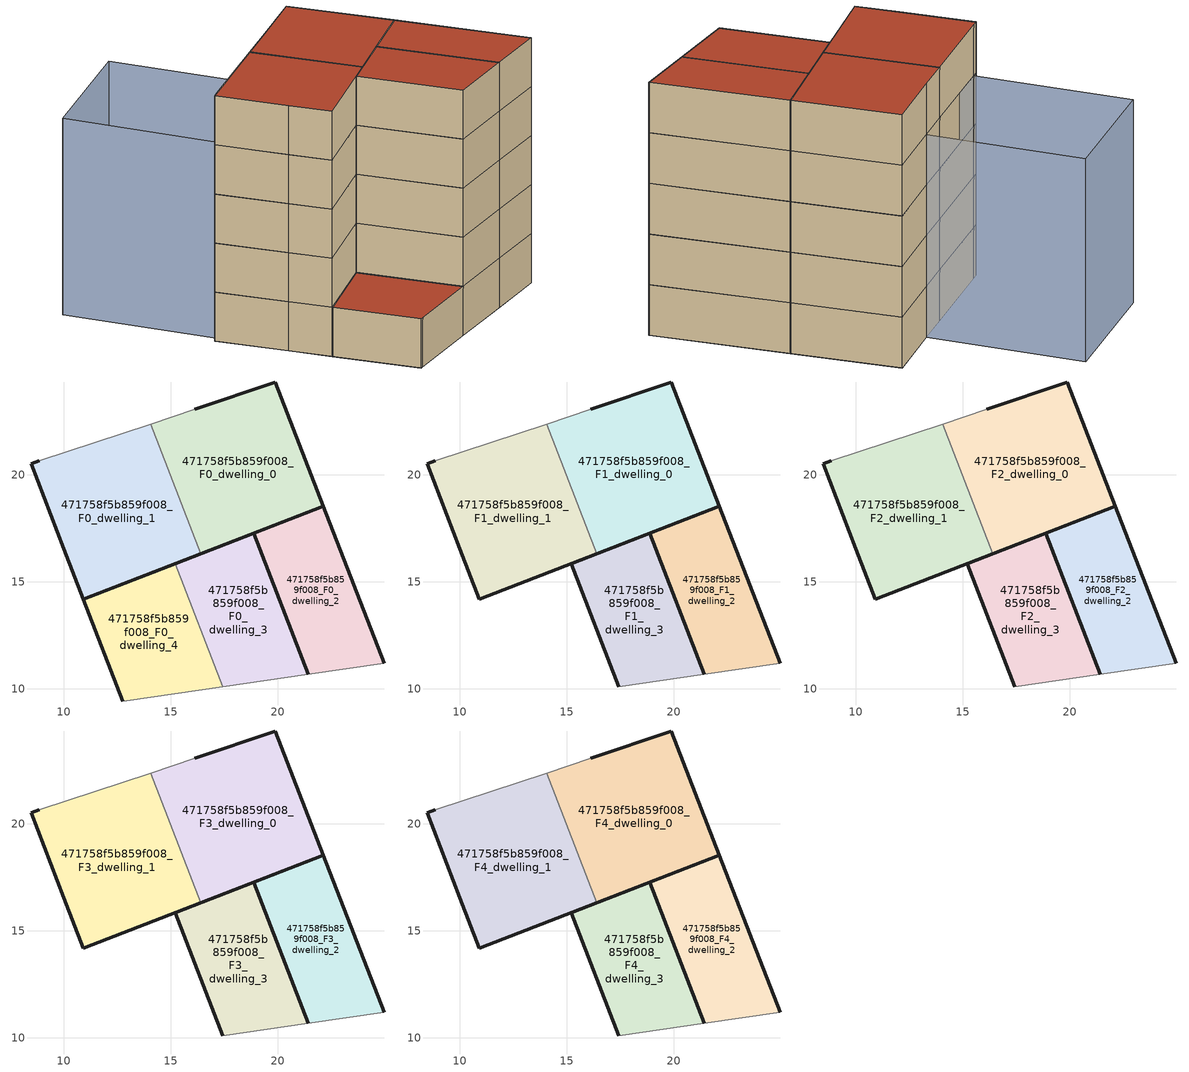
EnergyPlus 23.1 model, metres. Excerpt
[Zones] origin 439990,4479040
471758f5b859f008_F0_dwelling_0
 floor ground (EU_floor_Construction): 22.12,18.52 19.87,24.32 16.11,23.04 14.05,22.36 16.4,16.31 z0
 wall outside (EU_wall_Construction): 16.11,23.04 19.87,24.32 22.12,18.52 16.4,16.31 z0:3
 wall adiabatic (EU_wall_Construction): 14.05,22.36 16.11,23.04 z0:3
 wall to 471758f5b859f008_F0_dwelling_1 (EU_wall_Construction): 16.39,16.31 14.06,22.36 z0:3
471758f5b859f008_F0_dwelling_1
 floor ground (EU_floor_Construction): 16.4,16.31 14.05,22.36 8.85,20.63 8.49,20.5 10.01,16.53 10.91,14.19 z0
 wall outside (EU_wall_Construction): 16.4,16.31 10.91,14.19 10.01,16.53 8.49,20.5 8.85,20.63 z0:3
 wall adiabatic (EU_wall_Construction): 8.85,20.63 14.05,22.36 z0:3
471758f5b859f008_F0_dwelling_2
 floor ground (EU_floor_Construction): 24.96,11.19 22.12,18.52 18.88,17.27 21.42,10.68 z0
 wall outside (EU_wall_Construction): 21.42,10.68 18.88,17.27 22.12,18.52 24.96,11.19 z0:3
 wall adiabatic (EU_wall_Construction): 24.96,11.19 21.42,10.68 z0:3
471758f5b859f008_F0_dwelling_3
 floor ground (EU_floor_Construction): 21.42,10.68 18.88,17.27 15.21,15.85 17.43,10.11 z0
 wall outside (EU_wall_Construction): 15.21,15.85 18.88,17.27 21.42,10.68 z0:3
 wall adiabatic (EU_wall_Construction): 21.42,10.68 17.43,10.11 z0:3
 wall to 471758f5b859f008_F0_dwelling_4 (EU_wall_Construction): 17.43,10.11 15.21,15.85 z0:3
471758f5b859f008_F0_dwelling_4
 floor ground (EU_floor_Construction): 17.43,10.11 15.21,15.85 10.91,14.19 12.75,9.44 12.95,9.46 z0
 wall outside (EU_wall_Construction): 12.75,9.44 10.91,14.19 15.21,15.85 z0:3
 wall adiabatic (EU_wall_Construction): 17.43,10.11 12.95,9.46 12.75,9.44 z0:3
 roof outside (EU_roof_Construction): 15.21,15.85 17.43,10.11 12.95,9.46 12.75,9.44 10.91,14.19 z3
471758f5b859f008_F1_dwelling_0
 floor to 471758f5b859f008_F0_dwelling_0 (EU_floor_Construction): 22.12,18.52 19.87,24.32 16.11,23.04 14.05,22.36 16.4,16.31 z3
 wall outside (EU_wall_Construction): 16.11,23.04 19.87,24.32 22.12,18.52 16.4,16.31 z3:6
 wall adiabatic (EU_wall_Construction): 14.05,22.36 16.11,23.04 z3:6
 wall to 471758f5b859f008_F1_dwelling_1 (EU_wall_Construction): 16.39,16.31 14.06,22.36 z3:6
471758f5b859f008_F1_dwelling_1
 floor to 471758f5b859f008_F0_dwelling_1 (EU_floor_Construction): 16.4,16.31 14.05,22.36 8.85,20.63 8.49,20.5 10.01,16.53 10.91,14.19 z3
 wall outside (EU_wall_Construction): 16.4,16.31 10.91,14.19 10.01,16.53 8.49,20.5 8.85,20.63 z3:6
 wall adiabatic (EU_wall_Construction): 8.85,20.63 14.05,22.36 z3:6
471758f5b859f008_F1_dwelling_2
 floor to 471758f5b859f008_F0_dwelling_2 (EU_floor_Construction): 24.96,11.19 22.12,18.52 18.88,17.27 21.42,10.68 z3
 wall outside (EU_wall_Construction): 21.42,10.68 18.88,17.27 22.12,18.52 24.96,11.19 z3:6
 wall adiabatic (EU_wall_Construction): 24.96,11.19 21.42,10.68 z3:6
471758f5b859f008_F1_dwelling_3
 floor to 471758f5b859f008_F0_dwelling_3 (EU_floor_Construction): 21.42,10.68 18.88,17.27 15.21,15.85 17.43,10.11 z3
 wall outside (EU_wall_Construction): 17.43,10.11 15.21,15.85 18.88,17.27 21.42,10.68 z3:6
 wall adiabatic (EU_wall_Construction): 21.42,10.68 17.43,10.11 z3:6
471758f5b859f008_F2_dwelling_0
 floor to 471758f5b859f008_F1_dwelling_0 (EU_floor_Construction): 22.12,18.52 19.87,24.32 16.11,23.04 14.05,22.36 16.4,16.31 z6
 wall outside (EU_wall_Construction): 16.11,23.04 19.87,24.32 22.12,18.52 16.4,16.31 z6:9
 wall adiabatic (EU_wall_Construction): 14.05,22.36 16.11,23.04 z6:9
 wall to 471758f5b859f008_F2_dwelling_1 (EU_wall_Construction): 16.39,16.31 14.06,22.36 z6:9
471758f5b859f008_F2_dwelling_1
 floor to 471758f5b859f008_F1_dwelling_1 (EU_floor_Construction): 16.4,16.31 14.05,22.36 8.85,20.63 8.49,20.5 10.01,16.53 10.91,14.19 z6
 wall outside (EU_wall_Construction): 16.4,16.31 10.91,14.19 10.01,16.53 8.49,20.5 8.85,20.63 z6:9
 wall adiabatic (EU_wall_Construction): 8.85,20.63 14.05,22.36 z6:9
471758f5b859f008_F2_dwelling_2
 floor to 471758f5b859f008_F1_dwelling_2 (EU_floor_Construction): 24.96,11.19 22.12,18.52 18.88,17.27 21.42,10.68 z6
 wall outside (EU_wall_Construction): 21.42,10.68 18.88,17.27 22.12,18.52 24.96,11.19 z6:9
 wall adiabatic (EU_wall_Construction): 24.96,11.19 21.42,10.68 z6:9
471758f5b859f008_F2_dwelling_3
 floor to 471758f5b859f008_F1_dwelling_3 (EU_floor_Construction): 21.42,10.68 18.88,17.27 15.21,15.85 17.43,10.11 z6
 wall outside (EU_wall_Construction): 17.43,10.11 15.21,15.85 18.88,17.27 21.42,10.68 z6:9
 wall adiabatic (EU_wall_Construction): 21.42,10.68 17.43,10.11 z6:9
471758f5b859f008_F3_dwelling_0
 floor to 471758f5b859f008_F2_dwelling_0 (EU_floor_Construction): 22.12,18.52 19.87,24.32 16.11,23.04 14.05,22.36 16.4,16.31 z9
 wall outside (EU_wall_Construction): 16.11,23.04 19.87,24.32 22.12,18.52 16.4,16.31 z9:12
 wall adiabatic (EU_wall_Construction): 14.05,22.36 16.11,23.04 z9:12
 wall to 471758f5b859f008_F3_dwelling_1 (EU_wall_Construction): 16.39,16.31 14.06,22.36 z9:12
471758f5b859f008_F3_dwelling_1
 floor to 471758f5b859f008_F2_dwelling_1 (EU_floor_Construction): 16.4,16.31 14.05,22.36 8.85,20.63 8.49,20.5 10.01,16.53 10.91,14.19 z9
 wall outside (EU_wall_Construction): 16.4,16.31 10.91,14.19 10.01,16.53 8.49,20.5 8.85,20.63 z9:12
 wall adiabatic (EU_wall_Construction): 8.85,20.63 14.05,22.36 z9:12
471758f5b859f008_F3_dwelling_2
 floor to 471758f5b859f008_F2_dwelling_2 (EU_floor_Construction): 24.96,11.19 22.12,18.52 18.88,17.27 21.42,10.68 z9
 wall outside (EU_wall_Construction): 21.42,10.68 18.88,17.27 22.12,18.52 24.96,11.19 z9:12
 wall adiabatic (EU_wall_Construction): 24.96,11.19 21.42,10.68 z9:12
471758f5b859f008_F3_dwelling_3
 floor to 471758f5b859f008_F2_dwelling_3 (EU_floor_Construction): 21.42,10.68 18.88,17.27 15.21,15.85 17.43,10.11 z9
 wall outside (EU_wall_Construction): 17.43,10.11 15.21,15.85 18.88,17.27 21.42,10.68 z9:12
 wall adiabatic (EU_wall_Construction): 21.42,10.68 17.43,10.11 z9:12
471758f5b859f008_F4_dwelling_0
 floor to 471758f5b859f008_F3_dwelling_0 (EU_floor_Construction): 22.12,18.52 19.87,24.32 16.11,23.04 14.05,22.36 16.4,16.31 z12
 wall outside (EU_wall_Construction): 16.11,23.04 19.87,24.32 22.12,18.52 16.4,16.31 z12:15
 wall adiabatic (EU_wall_Construction): 14.05,22.36 16.11,23.04 z12:15
 wall to 471758f5b859f008_F4_dwelling_1 (EU_wall_Construction): 16.39,16.31 14.06,22.36 z12:15
 roof outside (EU_roof_Construction): 19.87,24.32 22.12,18.52 16.4,16.31 14.05,22.36 16.11,23.04 z15
471758f5b859f008_F4_dwelling_1
 floor to 471758f5b859f008_F3_dwelling_1 (EU_floor_Construction): 16.4,16.31 14.05,22.36 8.85,20.63 8.49,20.5 10.01,16.53 10.91,14.19 z12
 wall outside (EU_wall_Construction): 16.4,16.31 10.91,14.19 10.01,16.53 8.49,20.5 8.85,20.63 z12:15
 wall adiabatic (EU_wall_Construction): 8.85,20.63 14.05,22.36 z12:15
 roof outside (EU_roof_Construction): 14.05,22.36 16.4,16.31 10.91,14.19 10.01,16.53 8.49,20.5 8.85,20.63 z15
471758f5b859f008_F4_dwelling_2
 floor to 471758f5b859f008_F3_dwelling_2 (EU_floor_Construction): 24.96,11.19 22.12,18.52 18.88,17.27 21.42,10.68 z12
 wall outside (EU_wall_Construction): 21.42,10.68 18.88,17.27 22.12,18.52 24.96,11.19 z12:15
 wall adiabatic (EU_wall_Construction): 24.96,11.19 21.42,10.68 z12:15
 roof outside (EU_roof_Construction): 22.12,18.52 24.96,11.19 21.42,10.68 18.88,17.27 z15
471758f5b859f008_F4_dwelling_3
 floor to 471758f5b859f008_F3_dwelling_3 (EU_floor_Construction): 21.42,10.68 18.88,17.27 15.21,15.85 17.43,10.11 z12
 wall outside (EU_wall_Construction): 17.43,10.11 15.21,15.85 18.88,17.27 21.42,10.68 z12:15
 wall adiabatic (EU_wall_Construction): 21.42,10.68 17.43,10.11 z12:15
 roof outside (EU_roof_Construction): 18.88,17.27 21.42,10.68 17.43,10.11 15.21,15.85 z15
shading: 16.11,23.04 8.85,20.64 / 8.85,20.64 6.02,29.17 / 6.02,29.17 13.29,31.57 / 13.29,31.57 16.11,23.04 z0:12
[Building]
EU S2 Campaign: North Axis=0; Terrain=City; Solar Distribution=FullExterior
[Site:Location]
Madrid: Latitude=40.5; Longitude=-3.5; Time Zone=1; Elevation=609
[SizingPeriod:WeatherFileDays]
AnnualSizingPeriod: Begin Month=1; Begin Day of Month=1; End Month=12; End Day of Month=31; Day of Week for Start Day=Monday; Use Weather File Daylight Saving Period=No; Use Weather File Rain and Snow Indicators=No
[MATERIAL]
EU_InternalMass_Material: Roughness=MediumRough; Thickness=0.1; Conductivity=1; Density=1800; Specific Heat=900; Thermal Absorptance=0.9; Solar Absorptance=0.7; Visible Absorptance=0.7
[MATERIAL:NOMASS] Roughness=MediumRough; Thermal Absorptance=0.9; Solar Absorptance=0.7; Visible Absorptance=0.7
Name | Thermal Resistance
EU_wall_NoMass | 1.60022
EU_roof_NoMass | 1.57597
EU_floor_NoMass | 0.470652
[CONSTRUCTION]
EU_wall_Construction: EU_wall_NoMass
EU_roof_Construction: EU_roof_NoMass
EU_floor_Construction: EU_floor_NoMass
EU_InternalMass_Construction: EU_InternalMass_Material
[ZONE] Type=1; Multiplier=1; Ceiling Height=autocalculate; Floor Area=autocalculate; Part of Total Floor Area=Yes
Name | Volume
471758f5b859f008_F0_dwelling_0; 471758f5b859f008_F1_dwelling_0; 471758f5b859f008_F2_dwelling_0; 471758f5b859f008_F3_dwelling_0; 471758f5b859f008_F4_dwelling_0 | 116.862
471758f5b859f008_F0_dwelling_1; 471758f5b859f008_F1_dwelling_1; 471758f5b859f008_F2_dwelling_1; 471758f5b859f008_F3_dwelling_1; 471758f5b859f008_F4_dwelling_1 | 116.859
471758f5b859f008_F0_dwelling_2; 471758f5b859f008_F1_dwelling_2; 471758f5b859f008_F2_dwelling_2; 471758f5b859f008_F3_dwelling_2; 471758f5b859f008_F4_dwelling_2 | 77.9011
471758f5b859f008_F0_dwelling_3 | 77.9213
471758f5b859f008_F1_dwelling_3; 471758f5b859f008_F2_dwelling_3; 471758f5b859f008_F3_dwelling_3; 471758f5b859f008_F4_dwelling_3 | 77.9209
471758f5b859f008_F0_dwelling_4 | 77.9172
[INTERNALMASS] Construction=EU_InternalMass_Construction
Name | Zone or ZoneList | Surface Area
471758f5b859f008_F0_dwelling_0_EU_InternalMass | 471758f5b859f008_F0_dwelling_0 | 38.954
471758f5b859f008_F0_dwelling_1_EU_InternalMass | 471758f5b859f008_F0_dwelling_1 | 38.9531
471758f5b859f008_F0_dwelling_2_EU_InternalMass | 471758f5b859f008_F0_dwelling_2 | 25.9669
471758f5b859f008_F0_dwelling_3_EU_InternalMass | 471758f5b859f008_F0_dwelling_3 | 25.9736
471758f5b859f008_F0_dwelling_4_EU_InternalMass | 471758f5b859f008_F0_dwelling_4 | 25.9725
471758f5b859f008_F1_dwelling_0_EU_InternalMass | 471758f5b859f008_F1_dwelling_0 | 38.9575
471758f5b859f008_F1_dwelling_1_EU_InternalMass | 471758f5b859f008_F1_dwelling_1 | 38.9579
471758f5b859f008_F1_dwelling_2_EU_InternalMass | 471758f5b859f008_F1_dwelling_2 | 38.9562
471758f5b859f008_F1_dwelling_3_EU_InternalMass | 471758f5b859f008_F1_dwelling_3 | 38.951
471758f5b859f008_F2_dwelling_0_EU_InternalMass | 471758f5b859f008_F2_dwelling_0 | 38.9575
471758f5b859f008_F2_dwelling_1_EU_InternalMass | 471758f5b859f008_F2_dwelling_1 | 38.9579
471758f5b859f008_F2_dwelling_2_EU_InternalMass | 471758f5b859f008_F2_dwelling_2 | 38.9562
471758f5b859f008_F2_dwelling_3_EU_InternalMass | 471758f5b859f008_F2_dwelling_3 | 38.951
471758f5b859f008_F3_dwelling_0_EU_InternalMass | 471758f5b859f008_F3_dwelling_0 | 38.9575
471758f5b859f008_F3_dwelling_1_EU_InternalMass | 471758f5b859f008_F3_dwelling_1 | 38.9579
471758f5b859f008_F3_dwelling_2_EU_InternalMass | 471758f5b859f008_F3_dwelling_2 | 38.9562
471758f5b859f008_F3_dwelling_3_EU_InternalMass | 471758f5b859f008_F3_dwelling_3 | 38.951
471758f5b859f008_F4_dwelling_0_EU_InternalMass | 471758f5b859f008_F4_dwelling_0 | 38.9575
471758f5b859f008_F4_dwelling_1_EU_InternalMass | 471758f5b859f008_F4_dwelling_1 | 38.9579
471758f5b859f008_F4_dwelling_2_EU_InternalMass | 471758f5b859f008_F4_dwelling_2 | 38.9562
471758f5b859f008_F4_dwelling_3_EU_InternalMass | 471758f5b859f008_F4_dwelling_3 | 38.951
[OTHEREQUIPMENT] Fuel Type=Electricity; Design Level Calculation Method=Watts/Area; Power per Zone Floor Area=1; Fraction Latent=0; Fraction Radiant=0; Fraction Lost=0; Carbon Dioxide Generation Rate=0; EndUse Subcategory=EU_Step8_InternalGains
Name | Zone or ZoneList or Space or SpaceList | Schedule
EU_Step8_InternalGain_471758f5b859f008_F0_dwelling_0_f000 | 471758f5b859f008_F0_dwelling_0 | EU_Step8_GainSchedule_471758f5b859f008_F0_dwelling_0_f000
EU_Step8_InternalGain_471758f5b859f008_F0_dwelling_1_f000 | 471758f5b859f008_F0_dwelling_1 | EU_Step8_GainSchedule_471758f5b859f008_F0_dwelling_1_f000
EU_Step8_InternalGain_471758f5b859f008_F0_dwelling_2_f000 | 471758f5b859f008_F0_dwelling_2 | EU_Step8_GainSchedule_471758f5b859f008_F0_dwelling_2_f000
EU_Step8_InternalGain_471758f5b859f008_F0_dwelling_3_f000 | 471758f5b859f008_F0_dwelling_3 | EU_Step8_GainSchedule_471758f5b859f008_F0_dwelling_3_f000
EU_Step8_InternalGain_471758f5b859f008_F0_dwelling_4_f000 | 471758f5b859f008_F0_dwelling_4 | EU_Step8_GainSchedule_471758f5b859f008_F0_dwelling_4_f000
EU_Step8_InternalGain_471758f5b859f008_F1_dwelling_0_f000 | 471758f5b859f008_F1_dwelling_0 | EU_Step8_GainSchedule_471758f5b859f008_F1_dwelling_0_f000
EU_Step8_InternalGain_471758f5b859f008_F1_dwelling_1_f000 | 471758f5b859f008_F1_dwelling_1 | EU_Step8_GainSchedule_471758f5b859f008_F1_dwelling_1_f000
EU_Step8_InternalGain_471758f5b859f008_F1_dwelling_2_f000 | 471758f5b859f008_F1_dwelling_2 | EU_Step8_GainSchedule_471758f5b859f008_F1_dwelling_2_f000
EU_Step8_InternalGain_471758f5b859f008_F1_dwelling_3_f000 | 471758f5b859f008_F1_dwelling_3 | EU_Step8_GainSchedule_471758f5b859f008_F1_dwelling_3_f000
EU_Step8_InternalGain_471758f5b859f008_F2_dwelling_0_f000 | 471758f5b859f008_F2_dwelling_0 | EU_Step8_GainSchedule_471758f5b859f008_F2_dwelling_0_f000
EU_Step8_InternalGain_471758f5b859f008_F2_dwelling_1_f000 | 471758f5b859f008_F2_dwelling_1 | EU_Step8_GainSchedule_471758f5b859f008_F2_dwelling_1_f000
EU_Step8_InternalGain_471758f5b859f008_F2_dwelling_2_f000 | 471758f5b859f008_F2_dwelling_2 | EU_Step8_GainSchedule_471758f5b859f008_F2_dwelling_2_f000
EU_Step8_InternalGain_471758f5b859f008_F2_dwelling_3_f000 | 471758f5b859f008_F2_dwelling_3 | EU_Step8_GainSchedule_471758f5b859f008_F2_dwelling_3_f000
EU_Step8_InternalGain_471758f5b859f008_F3_dwelling_0_f000 | 471758f5b859f008_F3_dwelling_0 | EU_Step8_GainSchedule_471758f5b859f008_F3_dwelling_0_f000
EU_Step8_InternalGain_471758f5b859f008_F3_dwelling_1_f000 | 471758f5b859f008_F3_dwelling_1 | EU_Step8_GainSchedule_471758f5b859f008_F3_dwelling_1_f000
EU_Step8_InternalGain_471758f5b859f008_F3_dwelling_2_f000 | 471758f5b859f008_F3_dwelling_2 | EU_Step8_GainSchedule_471758f5b859f008_F3_dwelling_2_f000
EU_Step8_InternalGain_471758f5b859f008_F3_dwelling_3_f000 | 471758f5b859f008_F3_dwelling_3 | EU_Step8_GainSchedule_471758f5b859f008_F3_dwelling_3_f000
EU_Step8_InternalGain_471758f5b859f008_F4_dwelling_0_f000 | 471758f5b859f008_F4_dwelling_0 | EU_Step8_GainSchedule_471758f5b859f008_F4_dwelling_0_f000
EU_Step8_InternalGain_471758f5b859f008_F4_dwelling_1_f000 | 471758f5b859f008_F4_dwelling_1 | EU_Step8_GainSchedule_471758f5b859f008_F4_dwelling_1_f000
EU_Step8_InternalGain_471758f5b859f008_F4_dwelling_2_f000 | 471758f5b859f008_F4_dwelling_2 | EU_Step8_GainSchedule_471758f5b859f008_F4_dwelling_2_f000
EU_Step8_InternalGain_471758f5b859f008_F4_dwelling_3_f000 | 471758f5b859f008_F4_dwelling_3 | EU_Step8_GainSchedule_471758f5b859f008_F4_dwelling_3_f000
[ZONEVENTILATION:DESIGNFLOWRATE] Schedule=EU_AlwaysOn; Design Flow Rate Calculation Method=AirChanges/Hour; Air Changes per Hour=0.480704; Ventilation Type=Natural; Fan Pressure Rise=0; Fan Total Efficiency=1; Constant Term Coefficient=1; Temperature Term Coefficient=0; Velocity Term Coefficient=0; Velocity Squared Term Coefficient=0; Minimum Indoor Temperature=-100; Maximum Indoor Temperature=100; Delta Temperature=-100; Minimum Outdoor Temperature=-100; Maximum Outdoor Temperature=100; Maximum Wind Speed=40
Name | Zone or ZoneList or Space or SpaceList
EU_ConstantAir_471758f5b859f008_F0_dwelling_0 | 471758f5b859f008_F0_dwelling_0
EU_ConstantAir_471758f5b859f008_F0_dwelling_1 | 471758f5b859f008_F0_dwelling_1
EU_ConstantAir_471758f5b859f008_F0_dwelling_2 | 471758f5b859f008_F0_dwelling_2
EU_ConstantAir_471758f5b859f008_F0_dwelling_3 | 471758f5b859f008_F0_dwelling_3
EU_ConstantAir_471758f5b859f008_F0_dwelling_4 | 471758f5b859f008_F0_dwelling_4
EU_ConstantAir_471758f5b859f008_F1_dwelling_0 | 471758f5b859f008_F1_dwelling_0
EU_ConstantAir_471758f5b859f008_F1_dwelling_1 | 471758f5b859f008_F1_dwelling_1
EU_ConstantAir_471758f5b859f008_F1_dwelling_2 | 471758f5b859f008_F1_dwelling_2
EU_ConstantAir_471758f5b859f008_F1_dwelling_3 | 471758f5b859f008_F1_dwelling_3
EU_ConstantAir_471758f5b859f008_F2_dwelling_0 | 471758f5b859f008_F2_dwelling_0
EU_ConstantAir_471758f5b859f008_F2_dwelling_1 | 471758f5b859f008_F2_dwelling_1
EU_ConstantAir_471758f5b859f008_F2_dwelling_2 | 471758f5b859f008_F2_dwelling_2
EU_ConstantAir_471758f5b859f008_F2_dwelling_3 | 471758f5b859f008_F2_dwelling_3
EU_ConstantAir_471758f5b859f008_F3_dwelling_0 | 471758f5b859f008_F3_dwelling_0
EU_ConstantAir_471758f5b859f008_F3_dwelling_1 | 471758f5b859f008_F3_dwelling_1
EU_ConstantAir_471758f5b859f008_F3_dwelling_2 | 471758f5b859f008_F3_dwelling_2
EU_ConstantAir_471758f5b859f008_F3_dwelling_3 | 471758f5b859f008_F3_dwelling_3
EU_ConstantAir_471758f5b859f008_F4_dwelling_0 | 471758f5b859f008_F4_dwelling_0
EU_ConstantAir_471758f5b859f008_F4_dwelling_1 | 471758f5b859f008_F4_dwelling_1
EU_ConstantAir_471758f5b859f008_F4_dwelling_2 | 471758f5b859f008_F4_dwelling_2
EU_ConstantAir_471758f5b859f008_F4_dwelling_3 | 471758f5b859f008_F4_dwelling_3
[HVACTEMPLATE:THERMOSTAT] Constant Heating Setpoint=20; Constant Cooling Setpoint=50
EU_HeatOnly_471758f5b859f008_F0_dwelling_0; EU_HeatOnly_471758f5b859f008_F0_dwelling_1; EU_HeatOnly_471758f5b859f008_F0_dwelling_2; EU_HeatOnly_471758f5b859f008_F0_dwelling_3; EU_HeatOnly_471758f5b859f008_F0_dwelling_4; EU_HeatOnly_471758f5b859f008_F1_dwelling_0; EU_HeatOnly_471758f5b859f008_F1_dwelling_1; EU_HeatOnly_471758f5b859f008_F1_dwelling_2; EU_HeatOnly_471758f5b859f008_F1_dwelling_3; EU_HeatOnly_471758f5b859f008_F2_dwelling_0; EU_HeatOnly_471758f5b859f008_F2_dwelling_1; EU_HeatOnly_471758f5b859f008_F2_dwelling_2; EU_HeatOnly_471758f5b859f008_F2_dwelling_3; EU_HeatOnly_471758f5b859f008_F3_dwelling_0; EU_HeatOnly_471758f5b859f008_F3_dwelling_1; EU_HeatOnly_471758f5b859f008_F3_dwelling_2; EU_HeatOnly_471758f5b859f008_F3_dwelling_3; EU_HeatOnly_471758f5b859f008_F4_dwelling_0; EU_HeatOnly_471758f5b859f008_F4_dwelling_1; EU_HeatOnly_471758f5b859f008_F4_dwelling_2; EU_HeatOnly_471758f5b859f008_F4_dwelling_3
[HVACTEMPLATE:ZONE:IDEALLOADSAIRSYSTEM] System Availability Schedule=EU_AlwaysOn; Maximum Heating Supply Air Temperature=50; Minimum Cooling Supply Air Temperature=13; Maximum Heating Supply Air Humidity Ratio=0.0156; Minimum Cooling Supply Air Humidity Ratio=0.0077; Heating Limit=NoLimit; Cooling Limit=NoLimit; Heating Availability Schedule=EU_AlwaysOn; Cooling Availability Schedule=EU_CoolingOff; Dehumidification Control Type=ConstantSensibleHeatRatio; Cooling Sensible Heat Ratio=0.7; Dehumidification Setpoint=60; Humidification Control Type=None; Humidification Setpoint=30; Outdoor Air Method=None; Outdoor Air Flow Rate per Person=0.00944; Outdoor Air Flow Rate per Zone Floor Area=0; Outdoor Air Flow Rate per Zone=0; Demand Controlled Ventilation Type=None; Outdoor Air Economizer Type=NoEconomizer; Heat Recovery Type=None; Sensible Heat Recovery Effectiveness=0.7; Latent Heat Recovery Effectiveness=0.65
Name | Template Thermostat
471758f5b859f008_F0_dwelling_0 | EU_HeatOnly_471758f5b859f008_F0_dwelling_0
471758f5b859f008_F0_dwelling_1 | EU_HeatOnly_471758f5b859f008_F0_dwelling_1
471758f5b859f008_F0_dwelling_2 | EU_HeatOnly_471758f5b859f008_F0_dwelling_2
471758f5b859f008_F0_dwelling_3 | EU_HeatOnly_471758f5b859f008_F0_dwelling_3
471758f5b859f008_F0_dwelling_4 | EU_HeatOnly_471758f5b859f008_F0_dwelling_4
471758f5b859f008_F1_dwelling_0 | EU_HeatOnly_471758f5b859f008_F1_dwelling_0
471758f5b859f008_F1_dwelling_1 | EU_HeatOnly_471758f5b859f008_F1_dwelling_1
471758f5b859f008_F1_dwelling_2 | EU_HeatOnly_471758f5b859f008_F1_dwelling_2
471758f5b859f008_F1_dwelling_3 | EU_HeatOnly_471758f5b859f008_F1_dwelling_3
471758f5b859f008_F2_dwelling_0 | EU_HeatOnly_471758f5b859f008_F2_dwelling_0
471758f5b859f008_F2_dwelling_1 | EU_HeatOnly_471758f5b859f008_F2_dwelling_1
471758f5b859f008_F2_dwelling_2 | EU_HeatOnly_471758f5b859f008_F2_dwelling_2
471758f5b859f008_F2_dwelling_3 | EU_HeatOnly_471758f5b859f008_F2_dwelling_3
471758f5b859f008_F3_dwelling_0 | EU_HeatOnly_471758f5b859f008_F3_dwelling_0
471758f5b859f008_F3_dwelling_1 | EU_HeatOnly_471758f5b859f008_F3_dwelling_1
471758f5b859f008_F3_dwelling_2 | EU_HeatOnly_471758f5b859f008_F3_dwelling_2
471758f5b859f008_F3_dwelling_3 | EU_HeatOnly_471758f5b859f008_F3_dwelling_3
471758f5b859f008_F4_dwelling_0 | EU_HeatOnly_471758f5b859f008_F4_dwelling_0
471758f5b859f008_F4_dwelling_1 | EU_HeatOnly_471758f5b859f008_F4_dwelling_1
471758f5b859f008_F4_dwelling_2 | EU_HeatOnly_471758f5b859f008_F4_dwelling_2
471758f5b859f008_F4_dwelling_3 | EU_HeatOnly_471758f5b859f008_F4_dwelling_3
[SIZING:ZONE] Zone Cooling Design Supply Air Temperature Input Method=SupplyAirTemperature; Zone Cooling Design Supply Air Temperature=13; Zone Heating Design Supply Air Temperature Input Method=SupplyAirTemperature; Zone Heating Design Supply Air Temperature=50; Zone Cooling Design Supply Air Humidity Ratio=0.008; Zone Heating Design Supply Air Humidity Ratio=0.008; Cooling Design Air Flow Method=DesignDay; Cooling Design Air Flow Rate=0; Cooling Minimum Air Flow per Zone Floor Area=0.000762; Cooling Minimum Air Flow=0; Cooling Minimum Air Flow Fraction=0.2; Heating Design Air Flow Method=DesignDay; Heating Design Air Flow Rate=0; Heating Maximum Air Flow per Zone Floor Area=0.002032; Heating Maximum Air Flow=0.141576; Heating Maximum Air Flow Fraction=0.3; Account for Dedicated Outdoor Air System=No; Dedicated Outdoor Air System Control Strategy=NeutralSupplyAir; Dedicated Outdoor Air Low Setpoint Temperature for Design=autosize; Dedicated Outdoor Air High Setpoint Temperature for Design=autosize; Zone Load Sizing Method=Sensible Load Only No Latent Load; Zone Latent Cooling Design Supply Air Humidity Ratio Input Method=HumidityRatioDifference; Zone Cooling Design Supply Air Humidity Ratio Difference=0.005; Zone Latent Heating Design Supply Air Humidity Ratio Input Method=HumidityRatioDifference; Zone Humidification Design Supply Air Humidity Ratio Difference=0.005
471758f5b859f008_F0_dwelling_0; 471758f5b859f008_F0_dwelling_1; 471758f5b859f008_F0_dwelling_2; 471758f5b859f008_F0_dwelling_3; 471758f5b859f008_F0_dwelling_4; 471758f5b859f008_F1_dwelling_0; 471758f5b859f008_F1_dwelling_1; 471758f5b859f008_F1_dwelling_2; 471758f5b859f008_F1_dwelling_3; 471758f5b859f008_F2_dwelling_0; 471758f5b859f008_F2_dwelling_1; 471758f5b859f008_F2_dwelling_2; 471758f5b859f008_F2_dwelling_3; 471758f5b859f008_F3_dwelling_0; 471758f5b859f008_F3_dwelling_1; 471758f5b859f008_F3_dwelling_2; 471758f5b859f008_F3_dwelling_3; 471758f5b859f008_F4_dwelling_0; 471758f5b859f008_F4_dwelling_1; 471758f5b859f008_F4_dwelling_2; 471758f5b859f008_F4_dwelling_3
[SCHEDULE:CONSTANT]
Name | Hourly Value
EU_AlwaysOn | 1
EU_CoolingOff | 0
[SCHEDULE:FILE] Column Number=1; Rows to Skip at Top=0; Number of Hours of Data=8760; Column Separator=Comma; Interpolate to Timestep=No; Minutes per Item=60; Adjust Schedule for Daylight Savings=Yes
Name | File
EU_Step8_GainSchedule_471758f5b859f008_F0_dwelling_0_f000 | ../../schedules/471758f5b859f008/471758f5b859f008_F0_dwelling_0_f000_gain.csv
EU_Step8_GainSchedule_471758f5b859f008_F0_dwelling_1_f000 | ../../schedules/471758f5b859f008/471758f5b859f008_F0_dwelling_1_f000_gain.csv
EU_Step8_GainSchedule_471758f5b859f008_F0_dwelling_2_f000 | ../../schedules/471758f5b859f008/471758f5b859f008_F0_dwelling_2_f000_gain.csv
EU_Step8_GainSchedule_471758f5b859f008_F0_dwelling_3_f000 | ../../schedules/471758f5b859f008/471758f5b859f008_F0_dwelling_3_f000_gain.csv
EU_Step8_GainSchedule_471758f5b859f008_F0_dwelling_4_f000 | ../../schedules/471758f5b859f008/471758f5b859f008_F0_dwelling_4_f000_gain.csv
EU_Step8_GainSchedule_471758f5b859f008_F1_dwelling_0_f000 | ../../schedules/471758f5b859f008/471758f5b859f008_F1_dwelling_0_f000_gain.csv
EU_Step8_GainSchedule_471758f5b859f008_F1_dwelling_1_f000 | ../../schedules/471758f5b859f008/471758f5b859f008_F1_dwelling_1_f000_gain.csv
EU_Step8_GainSchedule_471758f5b859f008_F1_dwelling_2_f000 | ../../schedules/471758f5b859f008/471758f5b859f008_F1_dwelling_2_f000_gain.csv
EU_Step8_GainSchedule_471758f5b859f008_F1_dwelling_3_f000 | ../../schedules/471758f5b859f008/471758f5b859f008_F1_dwelling_3_f000_gain.csv
EU_Step8_GainSchedule_471758f5b859f008_F2_dwelling_0_f000 | ../../schedules/471758f5b859f008/471758f5b859f008_F2_dwelling_0_f000_gain.csv
EU_Step8_GainSchedule_471758f5b859f008_F2_dwelling_1_f000 | ../../schedules/471758f5b859f008/471758f5b859f008_F2_dwelling_1_f000_gain.csv
EU_Step8_GainSchedule_471758f5b859f008_F2_dwelling_2_f000 | ../../schedules/471758f5b859f008/471758f5b859f008_F2_dwelling_2_f000_gain.csv
EU_Step8_GainSchedule_471758f5b859f008_F2_dwelling_3_f000 | ../../schedules/471758f5b859f008/471758f5b859f008_F2_dwelling_3_f000_gain.csv
EU_Step8_GainSchedule_471758f5b859f008_F3_dwelling_0_f000 | ../../schedules/471758f5b859f008/471758f5b859f008_F3_dwelling_0_f000_gain.csv
EU_Step8_GainSchedule_471758f5b859f008_F3_dwelling_1_f000 | ../../schedules/471758f5b859f008/471758f5b859f008_F3_dwelling_1_f000_gain.csv
EU_Step8_GainSchedule_471758f5b859f008_F3_dwelling_2_f000 | ../../schedules/471758f5b859f008/471758f5b859f008_F3_dwelling_2_f000_gain.csv
EU_Step8_GainSchedule_471758f5b859f008_F3_dwelling_3_f000 | ../../schedules/471758f5b859f008/471758f5b859f008_F3_dwelling_3_f000_gain.csv
EU_Step8_GainSchedule_471758f5b859f008_F4_dwelling_0_f000 | ../../schedules/471758f5b859f008/471758f5b859f008_F4_dwelling_0_f000_gain.csv
EU_Step8_GainSchedule_471758f5b859f008_F4_dwelling_1_f000 | ../../schedules/471758f5b859f008/471758f5b859f008_F4_dwelling_1_f000_gain.csv
EU_Step8_GainSchedule_471758f5b859f008_F4_dwelling_2_f000 | ../../schedules/471758f5b859f008/471758f5b859f008_F4_dwelling_2_f000_gain.csv
EU_Step8_GainSchedule_471758f5b859f008_F4_dwelling_3_f000 | ../../schedules/471758f5b859f008/471758f5b859f008_F4_dwelling_3_f000_gain.csv
